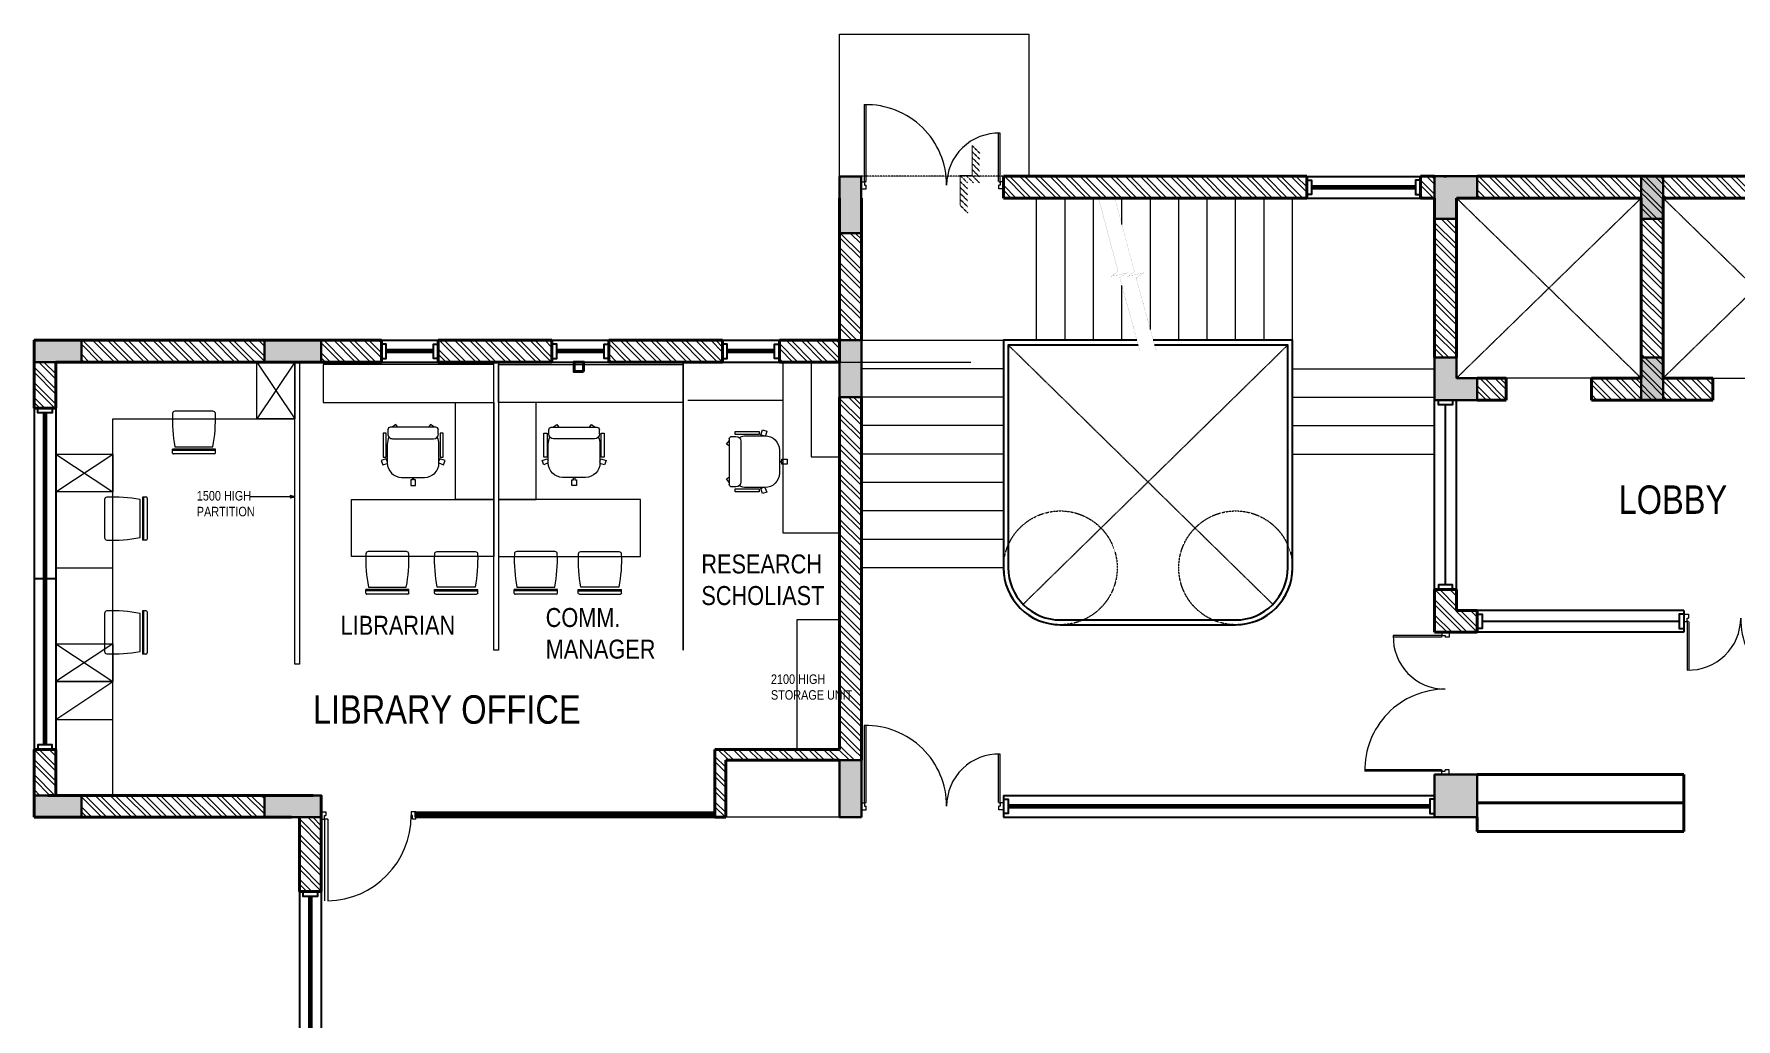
# Model space of a CAD drawing. Header units: inches. Extents: x 3461478 to 3553662, y 1119443 to 1186010.
# Drawn here: x 3510678 to 3528638, y 1175622 to 1186010 of the extents above; entities that cross this region are included whole.
import ezdxf

# ---------------------------------------------------------------- set-up
doc = ezdxf.new("R2010")
doc.units = ezdxf.units.IN
doc.header["$LTSCALE"] = 5
doc.header["$MEASUREMENT"] = 0
doc.linetypes.add('DASHED2', pattern=[0.375, 0.25, -0.125])
doc.linetypes.add('HIDDEN', pattern=[0.375, 0.25, -0.125])
doc.layers.get('0').update_dxf_attribs({"lineweight": 13})
for name, color, linetype, lineweight in [('door', 3, 'Continuous', 9), ('ele', 51, 'Continuous', 18), ('furniture', 95, 'Continuous', 18), ('hatch', 8, 'Continuous', 9), ('hidden', 8, 'HIDDEN', 13), ('S-Concrete', 6, 'Continuous', 30), ('steps', 25, 'Continuous', 9), ('text', 190, 'Continuous', 20), ('wall', 1, 'Continuous', 40)]:
    doc.layers.add(name, color=color, linetype=linetype, lineweight=lineweight)
doc.layers.add('Railng', color=203, linetype='Continuous')
doc.layers.add('win', color=4, linetype='Continuous')
doc.styles.get("Standard").update_dxf_attribs({"font": 'swissc.ttf', "height": 350})
doc.dimstyles.get("Standard").update_dxf_attribs({"dimtxt": 100, "dimasz": 50, "dimexe": 50, "dimexo": 50, "dimgap": 1, "dimtad": 0, "dimdec": 0, "dimzin": 4, "dimdsep": 46, "dimtxsty": 'Standard', "dimblk1": 'ARCHTICK', "dimblk2": 'ARCHTICK', "dimsah": 1, "dimcen": 0, "dimdle": 50, "dimclrd": 45, "dimclre": 45, "dimclrt": 256, "dimadec": 0, "dimazin": 0, "dimtfac": 4, "dimtdec": 0, "dimtofl": 0, "dimtmove": 2, "dimatfit": 0, "dimldrblk": 'OPEN30', "dimfxl": 0, "dimtolj": 1, "dimtzin": 0, "dimlwd": 18, "dimlwe": 18, "dimarcsym": 0})
pattern_1 = [(135, (3766103.95, 825727.84), (-79.549513, -79.549513), []), (135, (3766103.95, 825780.87), (-79.549513, -79.549513), [])]

# ---------------------------------------------------------------- blocks, each defined once
blk = doc.blocks.new('LIB W1')
at = {"layer": 'win'}
blk.add_line((-484318, -31644), (-484318, -31414), dxfattribs=at)
at = {"layer": 'win', "color": 2, "lineweight": 60}
blk.add_line((-482568, -31529), (-486068, -31529), dxfattribs=at)
at = {"layer": 'win'}
for points in [[(-482518, -31414), (-486118, -31414)], [(-486118, -31604), (-486068, -31604), (-486068, -31454), (-486118, -31454)], [(-482518, -31604), (-482568, -31604), (-482568, -31454), (-482518, -31454)], [(-482518, -31644), (-486118, -31644)]]:
    blk.add_lwpolyline(points, dxfattribs=at)
blk = doc.blocks.new('LIB W7')
at = {"layer": 'win', "color": 2, "lineweight": 60}
blk.add_line((-477096, -38072), (-478496, -38072), dxfattribs=at)
at = {"layer": 'win'}
for points in [[(-477046, -37957), (-478546, -37957)], [(-478546, -38147), (-478496, -38147), (-478496, -37997), (-478546, -37997)], [(-477046, -38147), (-477096, -38147), (-477096, -37997), (-477046, -37997)], [(-477046, -38187), (-478546, -38187)]]:
    blk.add_lwpolyline(points, dxfattribs=at)
blk = doc.blocks.new('Big Door Garbage')
at = {"layer": 'door', "color": 5, "lineweight": 18}
for p, q in [((-12550, 128778), (-12500, 128778)), ((-12550, 128703), (-12550, 128778)), ((-12500, 128778), (-12500, 128738)), ((-11100, 128778), (-11100, 128738)), ((-11050, 128778), (-11100, 128778)), ((-11050, 128703), (-11050, 128778)), ((-12550, 128703), (-12515, 128703)), ((-12515, 128738), (-12500, 128738)), ((-12515, 128703), (-12515, 128738)), ((-12500, 128703), (-12515, 128703)), ((-12515, 128700), (-12515, 128189)), ((-12499, 128700), (-12499, 128189)), ((-11101, 128700), (-11101, 127889)), ((-11085, 128738), (-11100, 128738)), ((-11100, 128703), (-11085, 128703)), ((-11085, 128703), (-11085, 128738)), ((-11050, 128703), (-11085, 128703)), ((-11085, 128700), (-11085, 127889))]:
    blk.add_line(p, q, dxfattribs=at)
at = {"layer": 'door', "lineweight": 18}
for centre, radius, start, end in [((-12499, 128738), 549, 268.3162, 0), ((-11101, 128738), 849, 180, 271.3223)]:
    blk.add_arc(centre, radius, start, end, dxfattribs=at)
blk = doc.blocks.new('p weqrterw')
at = {"layer": 'win', "color": 2, "lineweight": 60}
blk.add_line((-341942, 157797), (-341942, 162247), dxfattribs=at)
at = {"layer": 'win'}
blk.add_line((-341827, 157747), (-342057, 157747), dxfattribs=at)
for points in [[(-342057, 157747), (-342057, 162297)], [(-341867, 162297), (-341867, 162247), (-342017, 162247), (-342017, 162297)], [(-341827, 157747), (-341827, 162297)], [(-341867, 157747), (-341867, 157797), (-342017, 157797), (-342017, 157747)]]:
    blk.add_lwpolyline(points, dxfattribs=at)
blk = doc.blocks.new('GSEGHJTYKU')
at = {"layer": 'win', "color": 2, "lineweight": 60}
blk.add_line((362399, 228141), (362399, 228641), dxfattribs=at)
at = {"layer": 'win'}
blk.add_lwpolyline([(362284, 228091), (362514, 228091), (362514, 228691), (362284, 228691), (362284, 228091)], close=True, dxfattribs=at)
for points in [[(362324, 228691), (362324, 228641), (362474, 228641), (362474, 228691)], [(362324, 228091), (362324, 228141), (362474, 228141), (362474, 228091)]]:
    blk.add_lwpolyline(points, dxfattribs=at)
blk = doc.blocks.new('col 400 x 230')
at = {"layer": 'hatch'}
blk.add_hatch(color=256, dxfattribs=at).paths.add_polyline_path([(230, -500), (230, 0), (0, 0), (0, -500)])
at = {"layer": 'S-Concrete'}
blk.add_lwpolyline([(230, -500), (230, 0), (0, 0), (0, -500)], close=True, dxfattribs=at)
blk = doc.blocks.new('col 230 x 600')
at = {"layer": 'hatch'}
blk.add_hatch(color=256, dxfattribs=at).paths.add_polyline_path([(-485526, -33844), (-485526, -34444), (-485296, -34444), (-485296, -33844)])
at = {"layer": 'S-Concrete'}
blk.add_lwpolyline([(-485526, -33844), (-485526, -34444), (-485296, -34444), (-485296, -33844)], close=True, dxfattribs=at)
blk = doc.blocks.new('col 450 x 450')
at = {"layer": 'hatch'}
h = blk.add_hatch(color=256, dxfattribs=at)
h.paths.add_polyline_path([(-487195, -40654), (-486970, -40429), (-487420, -40429)])
h.paths.add_polyline_path([(-487195, -40654), (-487420, -40429), (-487420, -40879)])
h.paths.add_polyline_path([(-487420, -40879), (-486970, -40879), (-487195, -40654)])
h.paths.add_polyline_path([(-487195, -40654), (-486970, -40879), (-486970, -40429)])
at = {"layer": 'S-Concrete'}
blk.add_lwpolyline([(-487420, -40429), (-486970, -40429), (-486970, -40879), (-487420, -40879)], close=True, dxfattribs=at)
blk = doc.blocks.new('col L 450 x 230  450 x230')
at = {"layer": 'hatch'}
h = blk.add_hatch(color=256, dxfattribs=at)
h.paths.add_polyline_path([(-482143, -61442), (-481923, -61442), (-481923, -61412), (-482173, -61412), (-482173, -61662), (-482143, -61662)], flags=17)
h.paths.add_polyline_path([(-482373, -61212), (-481923, -61212), (-481923, -61412), (-482173, -61412), (-482173, -61662), (-482373, -61662)])
at = {"layer": 'S-Concrete'}
for p, q in [((-482373, -61212), (-481923, -61212)), ((-482373, -61662), (-482373, -61212)), ((-481923, -61212), (-481923, -61442)), ((-481923, -61442), (-482143, -61442)), ((-482143, -61442), (-482143, -61662)), ((-482143, -61662), (-482373, -61662))]:
    blk.add_line(p, q, dxfattribs=at)
blk = doc.blocks.new('LIBRARY COLUMNS - 26.07.10')
at = {"layer": 'hatch'}
for points in [[(242552, 238466), (242102, 238466), (242102, 238236), (242552, 238236)], [(244462, 238466), (244012, 238466), (244012, 238236), (244462, 238236)]]:
    blk.add_hatch(color=256, dxfattribs=at).paths.add_polyline_path(points)
at = {"layer": 'S-Concrete'}
for points in [[(242552, 238466), (242102, 238466), (242102, 238236), (242552, 238236)], [(244462, 238466), (244012, 238466), (244012, 238236), (244462, 238236)]]:
    blk.add_lwpolyline(points, close=True, dxfattribs=at)
for name, p, rotation in [('col 400 x 230', (237932, 254926), 180), ('col 400 x 230', (242732, 254926), 180), ('col 230 x 600', (203858, 732222), 90), ('col 230 x 600', (208288, 732222), 90), ('col 230 x 600', (278305, -238599), 270)]:
    blk.add_blockref(name, p, dxfattribs=dict(at, rotation=rotation))
for name, p in [('col 230 x 600', (723228, 286840)), ('col 230 x 600', (728028, 286840)), ('col 450 x 450', (725121, 281075)), ('col L 450 x 230  450 x230', (724475, 301858))]:
    blk.add_blockref(name, p, dxfattribs=at)
at = {"layer": 'S-Concrete', "xscale": -1}
blk.add_blockref('col L 450 x 230  450 x230', (-237911, 301858), dxfattribs=at)
blk = doc.blocks.new('LEVEL dROP')
at = {"layer": 'hidden'}
for p, q in [((1025762, -79616), (1025824, -79678)), ((1025762, -79666), (1025824, -79728)), ((1025812, -79616), (1025874, -79678)), ((1025862, -79616), (1025924, -79678)), ((1025912, -79616), (1025974, -79678)), ((1025962, -79616), (1026024, -79678)), ((1026012, -79616), (1026074, -79678)), ((1025512, -79716), (1025574, -79778)), ((1025562, -79716), (1025624, -79778)), ((1025612, -79716), (1025674, -79778)), ((1025662, -79716), (1025724, -79778)), ((1025712, -79716), (1025774, -79778)), ((1025762, -79716), (1025824, -79778))]:
    blk.add_line(p, q, dxfattribs=at)
at = {"layer": 'hidden', "const_width": 10}
blk.add_lwpolyline([(1025512, -79716), (1025762, -79716), (1025762, -79616), (1026012, -79616)], dxfattribs=at)
blk = doc.blocks.new('WTWETW')
at = {"layer": 'door'}
for p, q in [((314844, 276473), (315074, 276473)), ((314844, 275273), (315074, 275273))]:
    blk.add_line(p, q, dxfattribs=at)
at = {"layer": 'win', "color": 2, "lineweight": 60}
blk.add_line((314959, 276423), (314959, 275323), dxfattribs=at)
at = {"layer": 'win'}
for points in [[(314844, 276473), (314844, 275273)], [(315034, 276473), (315034, 276423), (314884, 276423), (314884, 276473)], [(315074, 276473), (315074, 275273)], [(315034, 275273), (315034, 275323), (314884, 275323), (314884, 275273)]]:
    blk.add_lwpolyline(points, dxfattribs=at)
blk = doc.blocks.new('chair1')
at = {"lineweight": -2, "ltscale": 5}
for p, q in [((-59, 228), (-59, -228)), ((-21, 228), (-59, 228)), ((-46, 228), (-46, -228)), ((-9, 216), (-9, -216)), ((-21, -228), (-59, -228))]:
    blk.add_line(p, q, dxfattribs=at)
blk.add_lwpolyline([(-459, -201, 0.402359), (-435, -226, 0.057213), (-84, -200), (-84, 200, 0.057213), (-435, 226, 0.402359), (-459, 201)], format="xyb", close=True, dxfattribs=at)
for centre, start, end in [((-21, 216), 0, 90), ((-21, -216), 270, 0)]:
    blk.add_arc(centre, 12.5, start, end, dxfattribs=at)
blk = doc.blocks.new('Chair - Desk _2_ - Chair - Desk _2_-7-Level 1')
for p, q in [((166, 365), (116, 365)), ((116, 365), (116, 308)), ((166, 365), (116, 365)), ((116, 365), (116, 308)), ((166, 308), (166, 365)), ((166, 308), (166, 365)), ((262, 282), (20, 282)), ((116, 308), (135, 308)), ((116, 308), (135, 308)), ((135, 308), (135, 282)), ((135, 308), (135, 282)), ((147, 282), (147, 308)), ((147, 308), (166, 308)), ((147, 282), (147, 308)), ((147, 308), (166, 308)), ((-180, 150), (-196, 102)), ((-180, 150), (-196, 102)), ((-196, 102), (-142, 84)), ((-196, 102), (-142, 84)), ((-132, 129), (-180, 150)), ((-132, 129), (-180, 150)), ((-145, 68), (-177, 68)), ((-177, 68), (-177, -184)), ((-145, 68), (-177, 68)), ((-177, 68), (-177, -184)), ((-145, -184), (-145, 68)), ((-145, -184), (-145, 68)), ((-142, 84), (-132, 104)), ((-142, 84), (-132, 104)), ((-132, 129), (-132, -66)), ((462, 150), (414, 134)), ((462, 150), (414, 134)), ((414, -66), (414, 129)), ((414, 115), (424, 84)), ((414, 115), (424, 84)), ((424, 84), (478, 102)), ((424, 84), (478, 102)), ((458, 68), (426, 68)), ((426, 68), (426, -184)), ((458, 68), (426, 68)), ((426, 68), (426, -184)), ((458, -184), (458, 68)), ((458, -184), (458, 68)), ((478, 102), (462, 150)), ((478, 102), (462, 150)), ((-125, -177), (-125, -222)), ((357, -126), (-75, -126)), ((407, -222), (407, -177)), ((-177, -184), (-145, -184)), ((-177, -184), (-145, -184)), ((-100, -247), (-84, -247)), ((-84, -247), (-42, -276)), ((-84, -247), (-21, -247)), ((-42, -276), (-21, -247)), ((-21, -247), (303, -247)), ((303, -247), (324, -276)), ((303, -247), (363, -247)), ((324, -276), (363, -247)), ((363, -247), (382, -247)), ((426, -184), (458, -184)), ((426, -184), (458, -184))]:
    blk.add_line(p, q)
for centre, radius, start, end in [((20, 129), 152, 90, 180), ((262, 129), 152, 360, 90), ((46, -66), 178, 180, 206.1658), ((-75, -177), 50.7, 90, 180), ((357, -177), 50.7, 360, 90), ((236, -66), 178, 333.8316, 0), ((-100, -222), 25.2, 180, 270), ((382, -222), 25.2, 270, 360)]:
    blk.add_arc(centre, radius, start, end)
blk = doc.blocks.new('lib d3')
at = {"layer": 'door', "color": 5}
for p, q in [((-486823, -55923), (-486823, -55968)), ((-486755, -55923), (-486823, -55923)), ((-486755, -55923), (-486755, -55954)), ((-486823, -55968), (-486787, -55968)), ((-486787, -55954), (-486787, -55968)), ((-486755, -55954), (-486787, -55954)), ((-486823, -56778), (-486787, -56778)), ((-486823, -56823), (-486823, -56778)), ((-486755, -56823), (-486823, -56823)), ((-486787, -56791), (-486787, -56778)), ((-486755, -56791), (-486787, -56791)), ((-486755, -56760), (-486755, -56791)), ((-486755, -56823), (-486755, -56791))]:
    blk.add_line(p, q, dxfattribs=at)
at = {"layer": 'door', "color": 5, "lineweight": 18}
for p, q in [((-486755, -56760), (-485977, -56760)), ((-486755, -56791), (-485977, -56791))]:
    blk.add_line(p, q, dxfattribs=at)
at = {"layer": 'door'}
blk.add_arc((-486787, -56778), 810, 1.2733, 90, dxfattribs=at)
blk = doc.blocks.new('_ArchTick')
at = {"color": 84, "linetype": 'ByBlock', "true_color": 0x248f00, "const_width": 0.15}
blk.add_lwpolyline([(-0.5, -0.5), (0.5, 0.5)], dxfattribs=at)
blk = doc.blocks.new('_Open30')
at = {"color": 0, "linetype": 'ByBlock', "lineweight": -2}
for p, q in [((-1, 0.27), (0, 0)), ((0, 0), (-1, -0.27)), ((0, 0), (-1, 0))]:
    blk.add_line(p, q, dxfattribs=at)

msp = doc.modelspace()

# ---------------------------------------------------------------- hatches: boundary and pattern name
at = {"layer": 'hatch'}
h = msp.add_hatch(dxfattribs=at)
h.set_pattern_fill('ANSI32', color=256, scale=300, angle=90, style=0)
h.set_pattern_definition(pattern_1)
h.paths.add_polyline_path([(3525308, 1184510), (3525308, 1184280), (3525458, 1184280), (3525458, 1184510)])
h.paths.add_polyline_path([(3524108, 1184280), (3524108, 1184510), (3520908, 1184510), (3520908, 1184280)])
h = msp.add_hatch(dxfattribs=at)
h.set_pattern_fill('ANSI32', color=256, scale=300, angle=90, style=0)
h.set_pattern_definition([(135, (3525819.37, 1179789.27), (-79.5495, -79.5495), []), (135, (3525819.37, 1179842.31), (-79.5495, -79.5495), [])])
h.paths.add_polyline_path([(3525688, 1179930), (3525688, 1179700), (3525908, 1179700), (3525908, 1179930)])
h.paths.add_polyline_path([(3529818, 1184060), (3529818, 1182600), (3530048, 1182600), (3530048, 1183065), (3530048, 1184060)])
h.paths.add_polyline_path([(3525908, 1184510), (3525908, 1184280), (3527638, 1184280), (3527638, 1182380), (3527113, 1182380), (3527113, 1182150), (3528393, 1182150), (3528393, 1182380), (3527868, 1182380), (3527868, 1184280), (3529598, 1184280), (3529598, 1184510)])
h.paths.add_polyline_path([(3525458, 1184060), (3525458, 1182600), (3525688, 1182600), (3525688, 1184060)])
h.paths.add_polyline_path([(3525908, 1182380), (3525908, 1182150), (3526213, 1182150), (3526213, 1182380)])
h.paths.add_polyline_path([(3525458, 1180150), (3525458, 1179700), (3525688, 1179700), (3525688, 1180150)])
h = msp.add_hatch(dxfattribs=at)
h.set_pattern_fill('ANSI32', color=256, scale=300, angle=90, style=0)
h.set_pattern_definition([(135, (3766103.95, 825727.84), (-79.549513, -79.549513), []), (135, (3766103.95, 825780.87), (-79.549513, -79.549513), [])])
h.paths.add_polyline_path([(3519408, 1183910), (3519178, 1183910), (3519178, 1182780), (3519408, 1182780)])
h = msp.add_hatch(dxfattribs=at)
h.set_pattern_fill('ANSI32', color=256, scale=300, angle=90, style=0)
h.set_pattern_definition([(135, (3511890.52, 1182661.65), (-79.5495, -79.5495), []), (135, (3511890.52, 1182714.68), (-79.5495, -79.5495), [])])
h.paths.add_polyline_path([(3511178, 1182780), (3511178, 1182550), (3513108, 1182550), (3513108, 1182780)])
h.paths.add_polyline_path([(3511178, 1177980), (3511178, 1177750), (3513108, 1177750), (3513108, 1177980)])
h.paths.add_polyline_path([(3510678, 1178465), (3510678, 1177980), (3510908, 1177980), (3510908, 1178465)])
h.paths.add_polyline_path([(3510678, 1182550), (3510678, 1182065), (3510908, 1182065), (3510908, 1182550)])
h.paths.add_polyline_path([(3518543, 1182780), (3518543, 1182550), (3519178, 1182550), (3519178, 1182780)])
h.paths.add_polyline_path([(3516743, 1182780), (3516743, 1182550), (3517943, 1182550), (3517943, 1182780)])
h.paths.add_polyline_path([(3514343, 1182550), (3514343, 1182780), (3513708, 1182780), (3513708, 1182550)])
h.paths.add_polyline_path([(3514943, 1182780), (3514943, 1182550), (3516143, 1182550), (3516143, 1182780)])
h = msp.add_hatch(dxfattribs=at)
h.set_pattern_fill('ANSI32', color=256, scale=300, angle=90, style=0)
h.set_pattern_definition(pattern_1)
h.paths.add_polyline_path([(3519178, 1182180), (3519178, 1178465), (3519408, 1178465), (3519408, 1182180)])
h = msp.add_hatch(dxfattribs=at)
h.set_pattern_fill('ANSI32', color=256, scale=300, angle=90, style=0)
h.set_pattern_definition(pattern_1)
h.paths.add_polyline_path([(3517863, 1178465), (3517863, 1177750), (3517978, 1177750), (3517978, 1178350), (3519178, 1178350), (3519408, 1178350), (3519408, 1178465)])
h = msp.add_hatch(dxfattribs=at)
h.set_pattern_fill('ANSI32', color=256, scale=300, angle=90, style=0)
h.set_pattern_definition([(135, (3410984.13, 1708784.74), (-79.549513, -79.549513), []), (135, (3410984.13, 1708837.77), (-79.549513, -79.549513), [])])
h.paths.add_polyline_path([(3513478, 1177750), (3513478, 1176965), (3513708, 1176965), (3513708, 1177750)])
h.paths.add_polyline_path([(3513708, 1175400), (3513595, 1175400), (3513595, 1175391), (3513541, 1175391), (3513541, 1175400), (3513478, 1175400), (3513478, 1174680), (3513708, 1174680)])

# ---------------------------------------------------------------- linework, layer by layer
at = {"const_width": 1}
for points in [[(3521904, 1184306), (3522118, 1183504), (3522046, 1183455), (3522216, 1183492), (3522136, 1183438), (3522349, 1182664)], [(3522076, 1184306), (3522290, 1183504), (3522218, 1183455), (3522388, 1183492), (3522307, 1183438), (3522521, 1182664)]]:
    msp.add_lwpolyline(points, dxfattribs=at)
at = {"layer": 'furniture'}
for p, q in [((3513428, 1182550), (3513028, 1181950)), ((3513028, 1182550), (3513428, 1181950)), ((3513428, 1182550), (3514028, 1182550)), ((3517528, 1182550), (3520564, 1182550)), ((3517578, 1182550), (3517528, 1182550)), ((3517528, 1179513), (3517528, 1182550)), ((3518578, 1182550), (3518578, 1180750)), ((3517578, 1182150), (3518578, 1182150)), ((3511508, 1181950), (3513428, 1181950)), ((3511508, 1177980), (3511508, 1181950)), ((3510908, 1181580), (3511508, 1181580)), ((3510908, 1181580), (3511508, 1181180)), ((3510908, 1181180), (3511508, 1181580)), ((3518578, 1180750), (3519178, 1180750)), ((3510908, 1180380), (3511508, 1180380)), ((3511508, 1179580), (3510908, 1179180)), ((3510908, 1179580), (3511508, 1179180)), ((3510908, 1179180), (3511508, 1179180)), ((3510908, 1178780), (3511508, 1179180))]:
    msp.add_line(p, q, dxfattribs=at)
for points in [[(3513428, 1181950), (3513028, 1181950), (3513028, 1182550), (3513428, 1182550)], [(3513478, 1182550), (3513478, 1179363), (3513428, 1179363), (3513428, 1182550)], [(3515528, 1182123), (3515528, 1182523), (3513728, 1182523), (3513728, 1182123)], [(3515528, 1179513), (3515528, 1182550), (3515578, 1182550), (3515578, 1179513)], [(3515578, 1182123), (3515578, 1182523), (3517528, 1182523), (3517528, 1182123)], [(3517528, 1182550), (3517528, 1182550), (3517528, 1179513), (3517528, 1179513)], [(3518878, 1181550), (3519178, 1181550), (3519178, 1182550), (3518878, 1182550)], [(3515126, 1181100), (3515126, 1182123), (3515528, 1182123), (3515528, 1181100)], [(3515978, 1181100), (3515978, 1182123), (3515578, 1182123), (3515578, 1181100)], [(3511508, 1181580), (3511508, 1181180), (3510908, 1181180), (3510908, 1181580)], [(3514028, 1180500), (3514028, 1181100), (3515528, 1181100), (3515528, 1180500)], [(3517078, 1180500), (3517078, 1181100), (3515578, 1181100), (3515578, 1180500)], [(3514028, 1180500), (3514028, 1180500), (3514028, 1180500), (3514028, 1180500)], [(3519178, 1178465), (3519178, 1179830), (3518728, 1179830), (3518728, 1178465)], [(3511508, 1179580), (3511508, 1179180), (3510908, 1179180), (3510908, 1179580)], [(3515578, 1179513), (3515578, 1179513), (3515578, 1179513), (3515578, 1179513)], [(3511508, 1178780), (3511508, 1179180), (3510908, 1179180), (3510908, 1178780)]]:
    msp.add_lwpolyline(points, close=True, dxfattribs=at)
at = {"layer": 'hidden', "linetype": 'DASHED2'}
for p, q in [((3520908, 1184510), (3519408, 1184510)), ((3525688, 1184280), (3527638, 1182380)), ((3525688, 1182380), (3527638, 1184280)), ((3529817, 1184280), (3527868, 1182380)), ((3529818, 1182380), (3527868, 1184280)), ((3520958, 1182730), (3523751, 1179995)), ((3523908, 1182730), (3521115, 1179995))]:
    msp.add_line(p, q, dxfattribs=at)
for centre in [(3521508, 1180380), (3523358, 1180380)]:
    msp.add_circle(centre, 600, dxfattribs=at)
at = {"layer": 'Railng'}
for points in [[(3522317, 1182780), (3520908, 1182780), (3520908, 1180524), (3520908, 1180380, 0.414214), (3521508, 1179780), (3523358, 1179780, 0.414214), (3523958, 1180380), (3523958, 1182180), (3523958, 1182780), (3522489, 1182780)], [(3522331, 1182730), (3520958, 1182730), (3520958, 1180524), (3520958, 1180380, 0.414214), (3521508, 1179830), (3523358, 1179830, 0.414214), (3523908, 1180380), (3523908, 1182180), (3523908, 1182730), (3522503, 1182730)]]:
    msp.add_lwpolyline(points, format="xyb", dxfattribs=at)
at = {"layer": 'S-Concrete'}
for p, q in [((3514708, 1177800), (3517863, 1177800)), ((3514708, 1177775), (3517863, 1177775)), ((3514708, 1177750), (3517863, 1177750))]:
    msp.add_line(p, q, dxfattribs=at)
at = {"layer": 'steps'}
for p, q in [((3519178, 1186010), (3521178, 1186010)), ((3519178, 1184510), (3519178, 1186010)), ((3521178, 1184510), (3521178, 1186010)), ((3521258, 1182780), (3521258, 1184280)), ((3521558, 1182780), (3521558, 1184280)), ((3521858, 1182780), (3521858, 1184280)), ((3522158, 1184001), (3522158, 1184280)), ((3522458, 1182893), (3522458, 1184280)), ((3522758, 1182780), (3522758, 1184280)), ((3523058, 1182780), (3523058, 1184280)), ((3523358, 1182780), (3523358, 1184280)), ((3523658, 1182780), (3523658, 1184280)), ((3523958, 1182180), (3523958, 1184280)), ((3522158, 1182780), (3522158, 1183358)), ((3519408, 1182780), (3520908, 1182780)), ((3520908, 1182480), (3519408, 1182480)), ((3523958, 1182480), (3525458, 1182480)), ((3527113, 1182380), (3526213, 1182380)), ((3528393, 1182380), (3529293, 1182380)), ((3520908, 1182180), (3519408, 1182180)), ((3523958, 1182180), (3525458, 1182180)), ((3520908, 1181880), (3519408, 1181880)), ((3523958, 1181880), (3525458, 1181880)), ((3520908, 1181580), (3519408, 1181580)), ((3523958, 1181580), (3525458, 1181580)), ((3520908, 1181280), (3519408, 1181280)), ((3520908, 1180980), (3519408, 1180980)), ((3520908, 1180680), (3519408, 1180680)), ((3520908, 1180380), (3519408, 1180380)), ((3519178, 1177750), (3517978, 1177750))]:
    msp.add_line(p, q, dxfattribs=at)
at = {"layer": 'wall'}
for p, q in [((3520908, 1184510), (3524108, 1184510)), ((3520908, 1184280), (3520908, 1184510)), ((3524108, 1184280), (3524108, 1184510)), ((3525308, 1184510), (3525458, 1184510)), ((3525308, 1184280), (3525308, 1184510)), ((3525568, 1184495), (3525568, 1184510)), ((3525568, 1184495), (3525568, 1184510)), ((3525908, 1184510), (3529598, 1184510)), ((3519178, 1182780), (3519178, 1184280)), ((3519408, 1182780), (3519408, 1184280)), ((3520908, 1184280), (3524108, 1184280)), ((3525308, 1184280), (3525458, 1184280)), ((3525458, 1182600), (3525458, 1184280)), ((3525688, 1184280), (3527638, 1184280)), ((3525688, 1184280), (3525688, 1182600)), ((3527638, 1182380), (3527638, 1184280)), ((3527868, 1184280), (3527868, 1182380)), ((3527868, 1184280), (3529598, 1184280)), ((3528138, 1184280), (3529598, 1184280)), ((3528138, 1184280), (3529598, 1184280)), ((3510678, 1182780), (3514343, 1182780)), ((3510678, 1182780), (3510678, 1182065)), ((3514343, 1182550), (3514343, 1182780)), ((3514943, 1182780), (3516143, 1182780)), ((3514943, 1182550), (3514943, 1182780)), ((3516143, 1182550), (3516143, 1182780)), ((3516743, 1182780), (3517943, 1182780)), ((3516743, 1182550), (3516743, 1182780)), ((3517943, 1182550), (3517943, 1182780)), ((3518543, 1182780), (3519178, 1182780)), ((3518543, 1182550), (3518543, 1182780)), ((3519178, 1182550), (3519178, 1182780)), ((3510908, 1182550), (3514343, 1182550)), ((3510908, 1182065), (3510908, 1182550)), ((3510908, 1182550), (3514343, 1182550)), ((3510908, 1182065), (3510908, 1182550)), ((3514943, 1182550), (3516143, 1182550)), ((3516743, 1182550), (3517943, 1182550)), ((3518543, 1182550), (3519178, 1182550)), ((3519178, 1182638), (3519178, 1182691)), ((3516476, 1182450), (3516376, 1182450)), ((3525908, 1182380), (3526213, 1182380)), ((3525908, 1182380), (3526213, 1182380)), ((3525908, 1182380), (3526213, 1182380)), ((3527113, 1182380), (3527368, 1182380)), ((3527113, 1182380), (3527368, 1182380)), ((3527113, 1182380), (3527638, 1182380)), ((3527113, 1182150), (3527113, 1182380)), ((3528393, 1182380), (3527868, 1182380)), ((3528393, 1182150), (3528393, 1182380)), ((3519178, 1178465), (3519178, 1182180)), ((3519408, 1178465), (3519408, 1182180)), ((3510908, 1182065), (3510678, 1182065)), ((3525908, 1182150), (3526213, 1182150)), ((3526213, 1182150), (3525908, 1182150)), ((3526213, 1182150), (3525908, 1182150)), ((3528393, 1182150), (3527113, 1182150)), ((3525458, 1179700), (3525458, 1180150)), ((3525458, 1180150), (3525688, 1180150)), ((3525688, 1180150), (3525688, 1179930)), ((3525908, 1179930), (3525688, 1179930)), ((3525908, 1179700), (3525908, 1179930)), ((3525908, 1179700), (3525458, 1179700)), ((3510678, 1178465), (3510678, 1177750)), ((3510908, 1178465), (3510678, 1178465)), ((3510908, 1177980), (3510908, 1178465)), ((3517863, 1177750), (3517863, 1178465)), ((3517863, 1178465), (3519178, 1178465)), ((3519408, 1178465), (3519408, 1178350)), ((3517978, 1177750), (3517978, 1178350)), ((3517978, 1178350), (3519178, 1178350)), ((3525908, 1178200), (3528088, 1178200)), ((3528088, 1178200), (3528088, 1177600)), ((3510823, 1177980), (3513623, 1177980)), ((3513708, 1177980), (3513708, 1176965)), ((3525908, 1177900), (3528088, 1177900)), ((3513393, 1177750), (3510678, 1177750)), ((3513478, 1176965), (3513478, 1177750)), ((3514708, 1177800), (3514708, 1177750)), ((3517863, 1177750), (3517978, 1177750)), ((3525908, 1177750), (3525908, 1177600)), ((3525908, 1177600), (3528088, 1177600)), ((3513708, 1176965), (3513478, 1176965))]:
    msp.add_line(p, q, dxfattribs=at)
msp.add_lwpolyline([(3516476, 1182450), (3516476, 1182550), (3516376, 1182550), (3516376, 1182450)], close=True, dxfattribs=at)
msp.add_lwpolyline([(3526213, 1182380), (3526213, 1182150)], dxfattribs=at)
at = {"layer": 'win'}
for p, q in [((3525573, 1180200), (3525573, 1182100)), ((3525688, 1180150), (3525458, 1180150)), ((3528088, 1179930), (3528088, 1179700)), ((3528038, 1179815), (3525958, 1179815))]:
    msp.add_line(p, q, dxfattribs=at)
for points in [[(3525458, 1180150), (3525458, 1182150)], [(3525648, 1182150), (3525648, 1182100), (3525498, 1182100), (3525498, 1182150)], [(3525688, 1180150), (3525688, 1182150)], [(3525648, 1180150), (3525648, 1180200), (3525498, 1180200), (3525498, 1180150)], [(3528088, 1179930), (3525908, 1179930)], [(3525908, 1179890), (3525958, 1179890), (3525958, 1179740), (3525908, 1179740)], [(3528088, 1179890), (3528038, 1179890), (3528038, 1179740), (3528088, 1179740)], [(3528088, 1179700), (3525908, 1179700)]]:
    msp.add_lwpolyline(points, dxfattribs=at)

# ---------------------------------------------------------------- block references
at = {"layer": 'door', "rotation": 90}
msp.add_blockref('WTWETW', (3800580, 869435), dxfattribs=at)
at = {"layer": 'ele', "rotation": 90}
msp.add_blockref('LIB W1', (3479264, 1664582), dxfattribs=at)
at = {"layer": 'furniture'}
for name, p, rotation in [('chair1', (3512365, 1181573), 270), ('Chair - Desk _2_ - Chair - Desk _2_-7-Level 1', (3514819, 1181615, 0), 180), ('chair1', (3514406, 1180093), 270), ('chair1', (3515973, 1180093), 270)]:
    msp.add_blockref(name, p, dxfattribs=dict(at, rotation=rotation))
at = {"layer": 'furniture', "xscale": -1}
for name, p, rotation in [('Chair - Desk _2_ - Chair - Desk _2_-7-Level 1', (3516236, 1181615, 0), 180), ('Chair - Desk _2_ - Chair - Desk _2_-7-Level 1', (3518262, 1181359, 0), 270), ('chair1', (3515132, 1180093), 90), ('chair1', (3516649, 1180093), 90)]:
    msp.add_blockref(name, p, dxfattribs=dict(at, rotation=rotation))
at = {"layer": 'furniture'}
for p in [(3511880, 1180899), (3511880, 1179699)]:
    msp.add_blockref('chair1', p, dxfattribs=at)
at = {"layer": 'hidden'}
for p, rotation in [((3508358, 1313154), 180), ((3396832, 1167150), 270), ((3508358, 1306605), 180)]:
    msp.add_blockref('Big Door Garbage', p, dxfattribs=dict(at, rotation=rotation))
at = {"layer": 'hidden', "xscale": -1.260000000009313, "yscale": 1.260000000009313, "zscale": 1.26, "rotation": 90}
msp.add_blockref('LEVEL dROP', (3420135, 2476978), dxfattribs=at)
at = {"layer": 'hidden'}
msp.add_blockref('Big Door Garbage', (3540638, 1051112), dxfattribs=at)
at = {"layer": 'S-Concrete', "rotation": 90}
for name, p in [('LIBRARY COLUMNS - 26.07.10', (3766104, 940048)), ('LIBRARY COLUMNS - 26.07.10', (3766104, 940048)), ('GSEGHJTYKU', (3743034, 820265)), ('GSEGHJTYKU', (3744834, 820265)), ('GSEGHJTYKU', (3746634, 820265))]:
    msp.add_blockref(name, p, dxfattribs=at)
at = {"layer": 'win', "xscale": -1, "rotation": 270}
msp.add_blockref('p weqrterw', (3363161, 1519807), dxfattribs=at)
at = {"layer": 'win', "xscale": 1.111111111124046, "yscale": 1.111111111124046, "zscale": 1.111111111124046, "rotation": 270}
msp.add_blockref('lib d3', (3576844, 636892), dxfattribs=at)
at = {"layer": 'win', "rotation": 90}
msp.add_blockref('LIB W7', (3475521, 1654011), dxfattribs=at)

# ---------------------------------------------------------------- texts
at = {"layer": 'text', "attachment_point": 1}
for s, insert, char_height, width in [('1500 HIGH PARTITION', (3512395, 1181190), 100, 995.42), ('LOBBY', (3527399, 1181249), 300, 3108.69), ('RESEARCH SCHOLIAST', (3517720, 1180521), 200, 2099.4), ('LIBRARIAN', (3513913, 1179874), 200, 3002.24), ('COMM. MANAGER', (3516077, 1179956), 200, 1822.11), ('2100 HIGH STORAGE UNIT', (3518454, 1179256), 100, 1054), ('LIBRARY OFFICE', (3513620, 1179036), 300, 3108.69)]:
    msp.add_mtext(s, dxfattribs=dict(at, insert=insert, char_height=char_height, width=width))

# ---------------------------------------------------------------- leaders
at = {"layer": 'text'}
msp.add_leader([(3513428, 1181130), (3512956, 1181130)], dimstyle='Standard', override={"dimgap": 1, "dimtad": 0, "dimclrd": 256}, dxfattribs=at)

doc.saveas('drawing.dxf')
